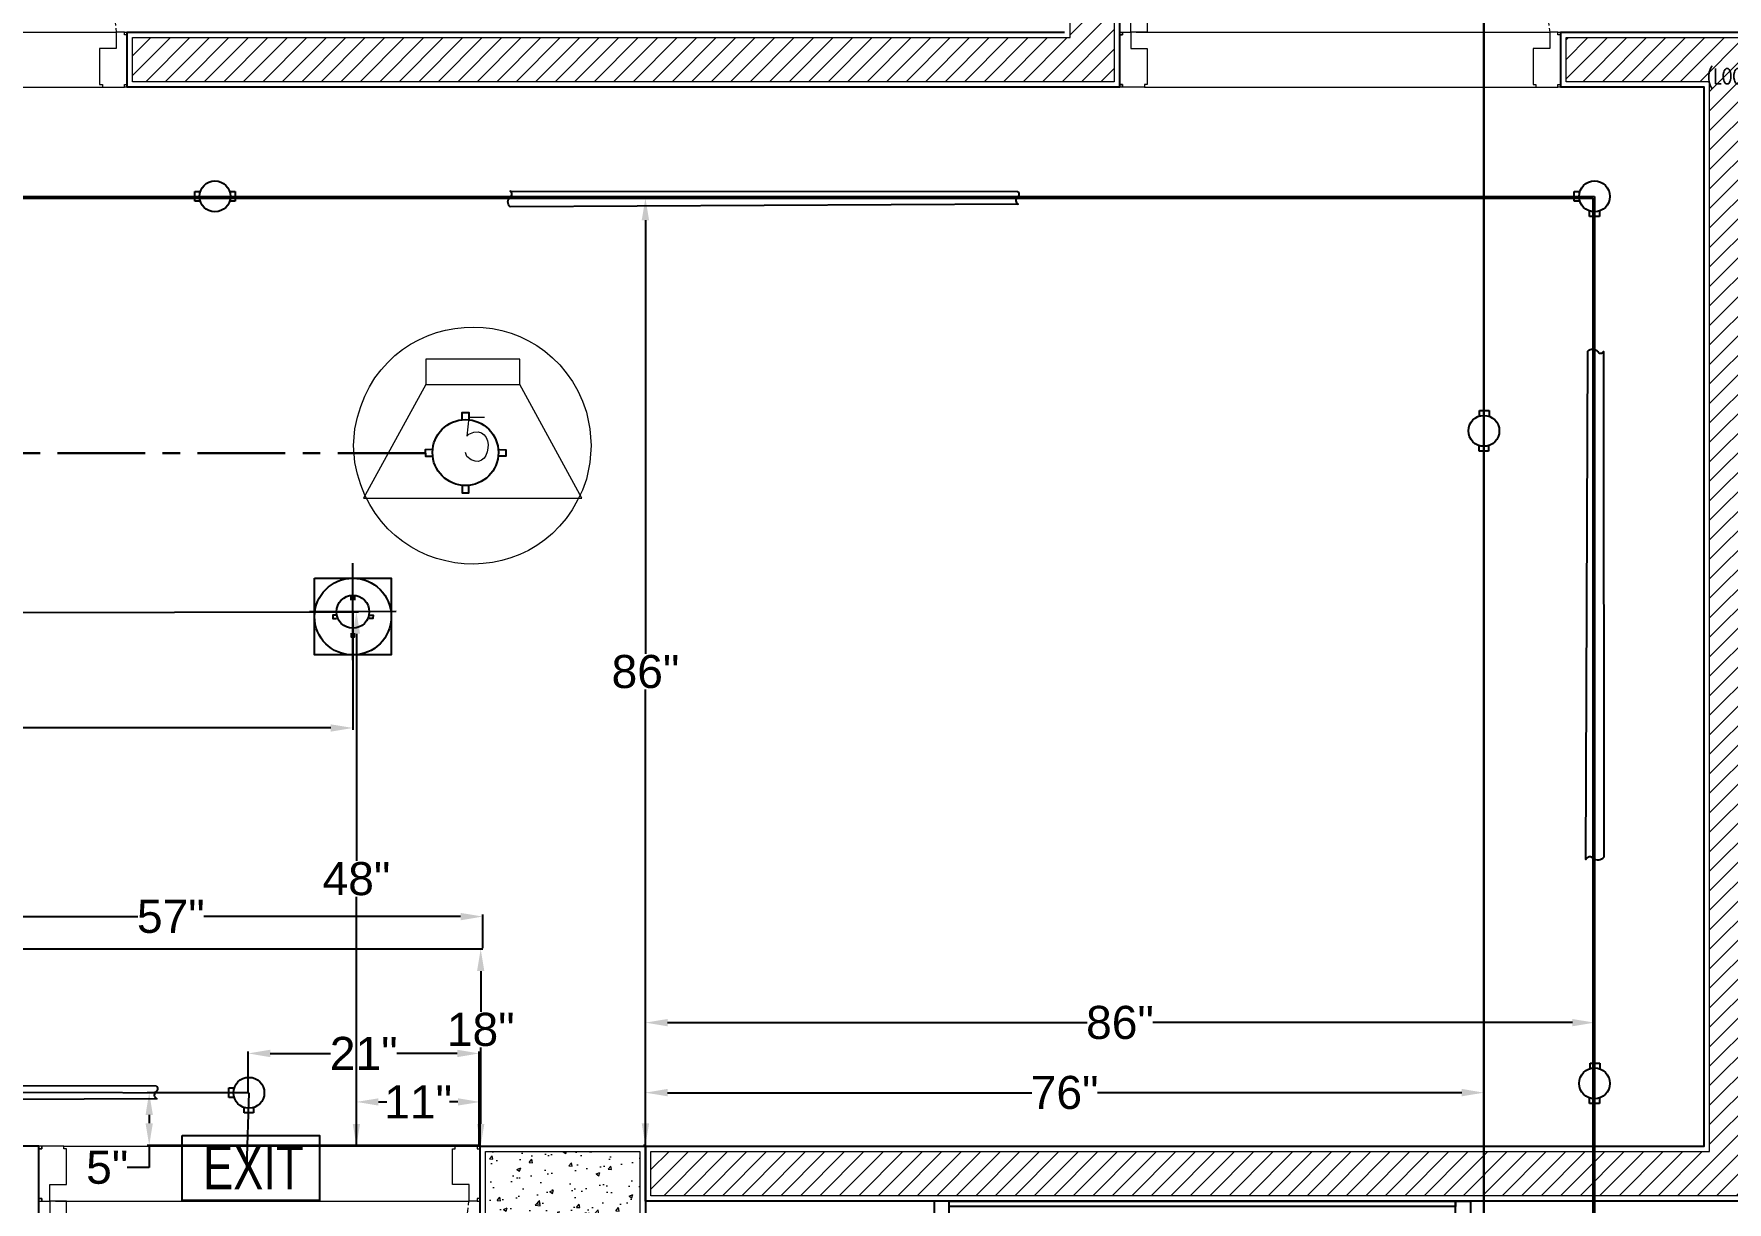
# Model space of a CAD drawing. Header units: inches. Extents: x 112 to 4169, y -2569 to 841.
# Drawn here: x 617.7 to 771.2, y -879.3 to -773.4 of the extents above; entities that cross this region are included whole.
import ezdxf

# ---------------------------------------------------------------- set-up
doc = ezdxf.new("R2010")
doc.units = ezdxf.units.IN
doc.header["$MEASUREMENT"] = 0
doc.linetypes.add('Bathroom _ King & Twin$0$CENTER', pattern=[50.8, 31.75, -6.35, 6.35, -6.35])
doc.linetypes.add('DASHED', pattern=[0.75, 0.5, -0.25])
doc.layers.get('Defpoints').update_dxf_attribs({"lineweight": 0})
for name, color, linetype in [('Cables', 7, 'Continuous'), ('Lights', 7, 'Continuous'), ('PVC Conduit and Circular Boxes', 7, 'Continuous'), ('wall 05', 253, 'Continuous')]:
    doc.layers.add(name, color=color, linetype=linetype)
for name, color, linetype, lineweight in [('COLUMN', 1, 'Continuous', 25), ('DOOR', 115, 'Continuous', 15), ('E-LAN', 6, 'Continuous', 30), ('HACTH', 8, 'Continuous', 9), ('Plaster Line', 254, 'Continuous', 15), ('Text', 252, 'Continuous', 15)]:
    doc.layers.add(name, color=color, linetype=linetype, lineweight=lineweight)
doc.styles.get("Standard").update_dxf_attribs({"font": 'arial.ttf'})
doc.styles.add('Swiss721', font='swisscl.ttf')
doc.styles.add('TAVE1', font='ROMANS.shx', dxfattribs={"width": 0.75})
doc.dimstyles.get("Standard").update_dxf_attribs({"dimtxt": 3, "dimasz": 2, "dimexe": 0.18, "dimexo": 0.0625, "dimgap": 0.09, "dimtad": 0, "dimtih": 1, "dimtoh": 1, "dimdec": 0, "dimzin": 0, "dimdsep": 46, "dimtxsty": 'Standard', "dimcen": 0.09, "dimclrd": 5, "dimadec": 0, "dimazin": 0, "dimtfac": 1, "dimtdec": 0, "dimtofl": 0, "dimtmove": 0, "dimatfit": 3, "dimfxl": 1, "dimtolj": 1, "dimtzin": 0, "dimarcsym": 0})

# ---------------------------------------------------------------- blocks, each defined once
blk = doc.blocks.new('C10X15')
at = {"layer": 'HACTH'}
h = blk.add_hatch(dxfattribs=at)
h.set_pattern_fill('AR-CONC', color=256, scale=0.5, style=0)
h.set_pattern_definition([(50, (0, 0), (3.58630091, -0.31376067), [0.375, -4.125]), (355, (0, 0), (-0.69375667, 3.76096067), [0.3, -3.3]), (100.4514, (0.299, -0.026), (2.89254691, 3.44719771), [0.31870095, -3.50571056]), (46.1842, (0, 1), (5.33620524, -0.82759507), [0.5625, -6.1875]), (96.6356, (0.4447, 0.931), (4.67331353, 4.87058935), [0.47805144, -5.258565]), (351.1842, (0, 1), (4.67330973, 4.870593), [0.45, -4.95]), (21, (0.5, 0.75), (2.98453526, -2.01309445), [0.375, -4.125]), (326, (0.5, 0.75), (1.21657666, 3.62575023), [0.3, -3.3]), (71.4514, (0.7487, 0.5822), (4.20111314, 1.61265248), [0.31870095, -3.50571056]), (37.5, (0, 0), (0.060799277, 1.66446927), [0, -3.26, 0, -3.35, 0, -3.3125]), (7.5, (0, 0), (1.315347687, 1.97205856), [0, -1.91, 0, -3.185, 0, -1.2625]), (327.5, (-1.115, 0), (2.66911218, -0.112774359), [0, -1.25, 0, -3.9, 0, -5.175]), (317.5, (-1.615, 0), (2.915930847, 0.50052491), [0, -1.625, 0, -2.59, 0, -3.675])])
h.paths.add_polyline_path([(88231.5, -6817.5), (88231.5, -6808.5), (88217.5, -6808.5), (88217.5, -6817.5)])
at = {"layer": 'COLUMN'}
blk.add_lwpolyline([(88217, -6808), (88232, -6808), (88232, -6818), (88217, -6818)], close=True, dxfattribs=at)
at = {"layer": 'Plaster Line'}
blk.add_lwpolyline([(88217.5, -6808.5), (88231.5, -6808.5), (88231.5, -6817.5), (88217.5, -6817.5)], close=True, dxfattribs=at)
blk = doc.blocks.new('A$C5AAA0143')
at = {"layer": 'Defpoints'}
for points in [[(-39.75, 5), (-40, 5), (-40, 4.75), (-39.75, 4.75)], [(0, 5), (-0.25, 5), (-0.25, 4.75), (0, 4.75)], [(-39.75, 0.25), (-40, 0.25), (-40, 0), (-39.75, 0)], [(0, 0.25), (-0.25, 0.25), (-0.25, 0), (0, 0)]]:
    blk.add_lwpolyline(points, close=True, dxfattribs=at)
at = {"layer": 'DOOR'}
for points in [[(-1.75, 10), (-2, 10), (-2, 11), (-2.5, 11), (-2.5, 5), (-1, 5), (-1, 11), (-1.5, 11), (-1.5, 10), (-1.75, 10), (-1.5, 10), (-1.5, 11), (-1, 11), (-1, 33.99), (-1.5, 33.99), (-1.5, 34.99), (-2, 34.99), (-2, 33.99), (-2.5, 33.99), (-2.5, 11), (-2.5, 39.99), (-1, 39.99), (-1, 33.99)], [(-39, 5), (-39, 3.5), (-37.5, 3.5), (-37.5, 0.25), (-37.75, 0.25), (-37.75, 0), (-39.75, 0), (-39.75, 0.25), (-40, 0.25), (-40, 4.75), (-39.75, 4.75), (-39.75, 5), (-39, 5)], [(-1, 5), (-1, 3.5), (-2.5, 3.5), (-2.5, 0.25), (-2.25, 0.25), (-2.25, 0), (-0.25, 0), (-0.25, 0.25), (0, 0.25), (0, 4.75), (-0.25, 4.75), (-0.25, 5), (-1, 5)]]:
    blk.add_lwpolyline(points, dxfattribs=at)
at = {"layer": 'DOOR', "linetype": 'DASHED', "lineweight": 0}
blk.add_arc((-0.49, 1.36), 38.68, 92.9729, 174.603, dxfattribs=at)
at = {"layer": 'HACTH', "lineweight": 0, "ltscale": 10}
for p, q in [((-1.5, 5), (-39, 5)), ((-2.25, 0), (-37.75, 0))]:
    blk.add_line(p, q, dxfattribs=at)
blk = doc.blocks.new('A$C63C712C3')
at = {"ltscale": 2}
for p, q in [((39.8, 42), (33.8, 42)), ((1230.6, 42), (1236.6, 42)), ((39.8, 15.9), (33.8, 15.9)), ((1230.6, 15.9), (1236.6, 15.9))]:
    blk.add_line(p, q, dxfattribs=at)
for points in [[(35.5, 102.6), (0, 102.6), (0, 0), (35.5, 0)], [(35.5, 102.6), (1235.5, 102.6), (1235.5, 90.2), (35.5, 90.2)], [(1235.5, 102.6), (1270.9, 102.6), (1270.9, 0), (1235.5, 0)], [(39.8, 47.6), (1230.6, 47.6), (1230.6, 10.1), (39.8, 10.1)]]:
    blk.add_lwpolyline(points, close=True, dxfattribs=at)
blk = doc.blocks.new('*D482')
at = {"color": 0, "lineweight": -2, "transparency": 16777216}
for p, q in [((673.12, -874.18), (673.12, -869.22)), ((749.15, -874.18), (749.15, -869.22))]:
    blk.add_line(p, q, dxfattribs=at)
at = {"color": 5, "lineweight": -2, "transparency": 16777216}
for p, q in [((675.12, -869.4), (708.16, -869.4)), ((747.15, -869.4), (714.1, -869.4))]:
    blk.add_line(p, q, dxfattribs=at)
at = {"color": 5, "transparency": 16777216}
for points in [[(675.12, -869.06), (675.12, -869.73), (673.12, -869.4)], [(747.15, -869.06), (747.15, -869.73), (749.15, -869.4)]]:
    blk.add_solid(points, dxfattribs=at)
at = {"layer": 'Defpoints', "color": 0, "transparency": 16777216}
for p in [(749.15, -869.4), (673.12, -874.24), (749.15, -874.24)]:
    blk.add_point(p, dxfattribs=at)
at = {"color": 0, "transparency": 16777216, "insert": (711.13, -869.4), "char_height": 3, "attachment_point": 5}
blk.add_mtext('\\A1;76"', dxfattribs=at)
blk = doc.blocks.new('*D483')
at = {"color": 0, "lineweight": -2, "transparency": 16777216}
for p, q in [((673.12, -869.34), (673.12, -862.87)), ((759.18, -868.5), (759.18, -862.87))]:
    blk.add_line(p, q, dxfattribs=at)
at = {"color": 5, "lineweight": -2, "transparency": 16777216}
for p, q in [((675.12, -863.05), (713.17, -863.05)), ((757.18, -863.05), (719.13, -863.05))]:
    blk.add_line(p, q, dxfattribs=at)
at = {"color": 5, "transparency": 16777216}
for points in [[(675.12, -862.72), (675.12, -863.38), (673.12, -863.05)], [(757.18, -862.72), (757.18, -863.38), (759.18, -863.05)]]:
    blk.add_solid(points, dxfattribs=at)
at = {"layer": 'Defpoints', "color": 0, "transparency": 16777216}
for p in [(759.18, -863.05), (759.18, -868.56), (673.12, -869.4)]:
    blk.add_point(p, dxfattribs=at)
at = {"color": 0, "transparency": 16777216, "insert": (716.15, -863.05), "char_height": 3, "attachment_point": 5}
blk.add_mtext('\\A1;86"', dxfattribs=at)
blk = doc.blocks.new('*D484')
at = {"color": 0, "lineweight": -2, "transparency": 16777216}
for p, q in [((660.82, -788.29), (673.3, -788.29)), ((673.05, -874.18), (672.94, -874.18))]:
    blk.add_line(p, q, dxfattribs=at)
at = {"color": 5, "lineweight": -2, "transparency": 16777216}
for p, q in [((673.12, -790.29), (673.12, -829.61)), ((673.12, -872.18), (673.12, -832.85))]:
    blk.add_line(p, q, dxfattribs=at)
at = {"color": 5, "transparency": 16777216}
for points in [[(672.78, -790.29), (673.45, -790.29), (673.12, -788.29)], [(672.78, -872.18), (673.45, -872.18), (673.12, -874.18)]]:
    blk.add_solid(points, dxfattribs=at)
at = {"layer": 'Defpoints', "color": 0, "transparency": 16777216}
for p in [(660.75, -788.29), (673.12, -788.29), (673.12, -874.18)]:
    blk.add_point(p, dxfattribs=at)
at = {"color": 0, "transparency": 16777216, "insert": (673.12, -831.23), "char_height": 3, "attachment_point": 5}
blk.add_mtext('\\A1;86"', dxfattribs=at)
blk = doc.blocks.new('*D485')
at = {"color": 0, "lineweight": -2, "transparency": 16777216}
for p, q in [((646.66, -825.79), (647.09, -825.79)), ((658.05, -874.24), (646.73, -874.24))]:
    blk.add_line(p, q, dxfattribs=at)
at = {"color": 5, "lineweight": -2, "transparency": 16777216}
for p, q in [((646.91, -827.79), (646.91, -848.39)), ((646.91, -872.24), (646.91, -851.63))]:
    blk.add_line(p, q, dxfattribs=at)
at = {"color": 5, "transparency": 16777216}
for points in [[(646.58, -827.79), (647.24, -827.79), (646.91, -825.79)], [(646.58, -872.24), (647.24, -872.24), (646.91, -874.24)]]:
    blk.add_solid(points, dxfattribs=at)
at = {"layer": 'Defpoints', "color": 0, "transparency": 16777216}
for p in [(646.59, -825.79), (646.91, -874.24), (658.12, -874.24)]:
    blk.add_point(p, dxfattribs=at)
at = {"color": 0, "transparency": 16777216, "insert": (646.91, -850.01), "char_height": 3, "attachment_point": 5}
blk.add_mtext('\\A1;48"', dxfattribs=at)
blk = doc.blocks.new('*D486')
at = {"color": 0, "lineweight": -2, "transparency": 16777216}
for p, q in [((646.91, -874.18), (646.91, -870.06)), ((658.12, -874.18), (658.12, -870.06))]:
    blk.add_line(p, q, dxfattribs=at)
at = {"color": 5, "lineweight": -2, "transparency": 16777216}
for p, q in [((648.91, -870.24), (649.67, -870.24)), ((656.12, -870.24), (655.35, -870.24))]:
    blk.add_line(p, q, dxfattribs=at)
at = {"color": 5, "transparency": 16777216}
for points in [[(648.91, -869.91), (648.91, -870.57), (646.91, -870.24)], [(656.12, -869.91), (656.12, -870.57), (658.12, -870.24)]]:
    blk.add_solid(points, dxfattribs=at)
at = {"layer": 'Defpoints', "color": 0, "transparency": 16777216}
for p in [(658.12, -870.24), (646.91, -874.24), (658.12, -874.24)]:
    blk.add_point(p, dxfattribs=at)
at = {"color": 0, "transparency": 16777216, "insert": (652.51, -870.24), "char_height": 3, "attachment_point": 5}
blk.add_mtext('\\A1;11"', dxfattribs=at)
blk = doc.blocks.new('*D487')
at = {"color": 0, "lineweight": -2, "transparency": 16777216}
for p, q in [((637.09, -869.41), (627.94, -869.41)), ((658.05, -874.18), (627.94, -874.18))]:
    blk.add_line(p, q, dxfattribs=at)
at = {"color": 5, "lineweight": -2, "transparency": 16777216}
for p, q in [((628.12, -871.41), (628.12, -872.18)), ((628.12, -874.18), (628.12, -876.18)), ((628.12, -876.18), (626.12, -876.18))]:
    blk.add_line(p, q, dxfattribs=at)
at = {"color": 5, "transparency": 16777216}
for points in [[(627.79, -871.41), (628.45, -871.41), (628.12, -869.41)], [(627.79, -872.18), (628.45, -872.18), (628.12, -874.18)]]:
    blk.add_solid(points, dxfattribs=at)
at = {"layer": 'Defpoints', "color": 0, "transparency": 16777216}
for p in [(637.16, -869.41), (628.12, -874.18), (658.12, -874.18)]:
    blk.add_point(p, dxfattribs=at)
at = {"color": 0, "transparency": 16777216, "insert": (624.31, -876.18), "char_height": 3, "attachment_point": 5}
blk.add_mtext('\\A1;5"', dxfattribs=at)
blk = doc.blocks.new('*D488')
at = {"color": 0, "lineweight": -2, "transparency": 16777216}
for p, q in [((637.09, -869.35), (637.09, -865.66)), ((658.05, -874.18), (658.05, -865.66))]:
    blk.add_line(p, q, dxfattribs=at)
at = {"color": 5, "lineweight": -2, "transparency": 16777216}
for p, q in [((639.09, -865.84), (644.57, -865.84)), ((656.05, -865.84), (650.58, -865.84))]:
    blk.add_line(p, q, dxfattribs=at)
at = {"color": 5, "transparency": 16777216}
for points in [[(639.09, -865.51), (639.09, -866.18), (637.09, -865.84)], [(656.05, -865.51), (656.05, -866.18), (658.05, -865.84)]]:
    blk.add_solid(points, dxfattribs=at)
at = {"layer": 'Defpoints', "color": 0, "transparency": 16777216}
for p in [(637.09, -865.84), (637.09, -869.41), (658.05, -874.24)]:
    blk.add_point(p, dxfattribs=at)
at = {"color": 0, "transparency": 16777216, "insert": (647.57, -865.84), "char_height": 3, "attachment_point": 5}
blk.add_mtext('\\A1;21"', dxfattribs=at)
blk = doc.blocks.new('*D489')
at = {"color": 0, "lineweight": -2, "transparency": 16777216}
for p, q in [((601.8, -856.37), (658.36, -856.37)), ((658.18, -874.24), (658.36, -874.24))]:
    blk.add_line(p, q, dxfattribs=at)
at = {"color": 5, "lineweight": -2, "transparency": 16777216}
for p, q in [((658.18, -858.37), (658.18, -862.06)), ((658.18, -872.24), (658.18, -865.3))]:
    blk.add_line(p, q, dxfattribs=at)
at = {"color": 5, "transparency": 16777216}
for points in [[(657.85, -858.37), (658.51, -858.37), (658.18, -856.37)], [(657.85, -872.24), (658.51, -872.24), (658.18, -874.24)]]:
    blk.add_solid(points, dxfattribs=at)
at = {"layer": 'Defpoints', "color": 0, "transparency": 16777216}
for p in [(601.74, -856.37), (658.12, -874.24), (658.18, -874.24)]:
    blk.add_point(p, dxfattribs=at)
at = {"color": 0, "transparency": 16777216, "insert": (658.18, -863.68), "char_height": 3, "attachment_point": 5}
blk.add_mtext('\\A1;18"', dxfattribs=at)
blk = doc.blocks.new('*D490')
at = {"color": 0, "lineweight": -2, "transparency": 16777216}
for p, q in [((601.8, -856.3), (601.8, -853.25)), ((658.36, -856.3), (658.36, -853.25))]:
    blk.add_line(p, q, dxfattribs=at)
at = {"color": 5, "lineweight": -2, "transparency": 16777216}
for p, q in [((603.8, -853.43), (627.1, -853.43)), ((656.36, -853.43), (633.06, -853.43))]:
    blk.add_line(p, q, dxfattribs=at)
at = {"color": 5, "transparency": 16777216}
for points in [[(603.8, -853.1), (603.8, -853.77), (601.8, -853.43)], [(656.36, -853.1), (656.36, -853.77), (658.36, -853.43)]]:
    blk.add_solid(points, dxfattribs=at)
at = {"layer": 'Defpoints', "color": 0, "transparency": 16777216}
for p in [(601.8, -853.43), (601.8, -856.37), (658.36, -856.37)]:
    blk.add_point(p, dxfattribs=at)
at = {"color": 0, "transparency": 16777216, "insert": (630.08, -853.43), "char_height": 3, "attachment_point": 5}
blk.add_mtext('\\A1;57"', dxfattribs=at)
blk = doc.blocks.new('*D495')
at = {"color": 0, "lineweight": -2, "transparency": 16777216}
for p, q in [((646.59, -825.85), (646.59, -836.51)), ((526.59, -826.3), (526.59, -836.51))]:
    blk.add_line(p, q, dxfattribs=at)
at = {"color": 5, "lineweight": -2, "transparency": 16777216}
for p, q in [((528.59, -836.33), (582.59, -836.33)), ((644.59, -836.33), (590.6, -836.33))]:
    blk.add_line(p, q, dxfattribs=at)
at = {"color": 5, "transparency": 16777216}
for points in [[(528.59, -836), (528.59, -836.66), (526.59, -836.33)], [(644.59, -836), (644.59, -836.66), (646.59, -836.33)]]:
    blk.add_solid(points, dxfattribs=at)
at = {"layer": 'Defpoints', "color": 0, "transparency": 16777216}
for p in [(646.59, -825.79), (526.59, -826.23), (646.59, -836.33)]:
    blk.add_point(p, dxfattribs=at)
at = {"color": 0, "transparency": 16777216, "insert": (586.59, -836.33), "char_height": 3, "attachment_point": 5}
blk.add_mtext('\\A1;120"', dxfattribs=at)

msp = doc.modelspace()

# ---------------------------------------------------------------- hatches: boundary and pattern name
at = {"layer": 'HACTH'}
h = msp.add_hatch(dxfattribs=at)
h.set_pattern_fill('ANSI31', color=256, scale=10, style=0)
h.set_pattern_definition([(45, (-121864.2342, -172383.6424), (-0.8838834765, 0.8838834765), [])])
h.paths.add_polyline_path([(673.62, -670.74), (673.62, -674.74), (711.62, -674.74), (711.62, -773.73), (626.62, -773.73), (626.62, -777.73), (710.62, -777.73), (715.62, -777.73), (715.62, -674.74), (732.62, -674.74), (732.62, -670.74)])
h = msp.add_hatch(dxfattribs=at)
h.set_pattern_fill('ANSI31', color=256, scale=10, style=0)
h.set_pattern_definition([(45, (-121864.7342, -172383.6424), (-0.8838834765, 0.8838834765), [])])
h.paths.add_polyline_path([(834.62, -777.73), (834.62, -789.74), (838.62, -789.74), (838.62, -754.74), (834.62, -754.74), (834.62, -773.73), (756.62, -773.73), (756.62, -777.73), (769.62, -777.73), (769.62, -874.74), (673.62, -874.74), (673.62, -878.74), (773.62, -878.74), (773.62, -777.73)])

# ---------------------------------------------------------------- linework, layer by layer
at = {"lineweight": 15}
for points in [[(653.2, -802.9), (653.2, -805.18), (647.56, -815.5), (667.36, -815.5)], [(661.72, -802.9), (653.2, -802.9)], [(653.2, -805.18), (661.72, -805.18), (661.72, -802.9)], [(667.36, -815.5), (661.72, -805.18)]]:
    msp.add_lwpolyline(points, dxfattribs=at)
for points in [[(656.5, -808.39), (656.5, -807.71), (657.1, -807.71), (657.1, -808.39)], [(653.83, -811.09), (653.15, -811.1), (653.16, -811.69), (653.83, -811.69)], [(659.77, -811.09), (660.45, -811.1), (660.45, -811.69), (659.77, -811.69)], [(656.5, -814.33), (656.5, -815.01), (657.1, -815.01), (657.1, -814.33)], [(646.44, -824.75), (646.44, -824.41), (646.74, -824.41), (646.74, -824.75)], [(645.11, -826.1), (644.77, -826.1), (644.77, -826.4), (645.11, -826.4)], [(648.08, -826.1), (648.42, -826.1), (648.41, -826.4), (648.08, -826.4)], [(646.44, -827.72), (646.44, -828.06), (646.74, -828.06), (646.74, -827.72)]]:
    msp.add_lwpolyline(points)
at = {"color": 4}
msp.add_lwpolyline([(631.1, -873.27), (643.57, -873.27), (643.57, -879.19), (631.1, -879.19)], close=True, dxfattribs=at)
for centre, radius in [((656.8, -811.36), 2.99), ((646.59, -825.79), 1.49)]:
    msp.add_circle(centre, radius)
at = {"lineweight": 15}
for points, knots in [([(668.2, -810.7), (668.2, -810.7), (668.08, -809.2), (668.08, -809.2), (668.08, -809.2), (667.78, -807.7), (667.78, -807.7), (664.25, -796.65), (648.74, -797.72), (646.78, -809.2), (646.78, -809.2), (646.66, -810.7), (646.66, -810.7), (646.66, -810.7), (646.78, -812.26), (646.78, -812.26), (648.83, -823.73), (664.17, -824.76), (667.78, -813.76), (667.78, -813.76), (668.08, -812.26), (668.08, -812.26), (668.08, -812.26), (668.2, -810.7), (668.2, -810.7)], [0, 0, 0, 0, 1, 1, 1, 2, 2, 2, 3, 3, 3, 4, 4, 4, 5, 5, 5, 6, 6, 6, 7, 7, 7, 8, 8, 8, 8]), ([(658.54, -808.18), (658.54, -808.18), (657.1, -808.18), (657.1, -808.18), (657.1, -808.18), (656.92, -809.86), (656.92, -809.86), (656.92, -809.86), (657.1, -809.68), (657.1, -809.68), (659.75, -808.4), (659.15, -813.7), (656.92, -811.72), (656.92, -811.72), (656.8, -811.36), (656.8, -811.36)], [0, 0, 0, 0, 1, 1, 1, 2, 2, 2, 3, 3, 3, 4, 4, 4, 5, 5, 5, 5])]:
    msp.add_open_spline(points, degree=3, knots=knots, dxfattribs=at)
at = {"layer": 'Cables', "color": 192, "lineweight": 30}
for p, q in [((749.16, -766.43), (749.15, -774.89)), ((749.15, -993), (749.15, -773.62))]:
    msp.add_line(p, q, dxfattribs=at)
at = {"layer": 'Cables', "color": 1}
for p, q in [((367.75, -788.29), (759.04, -788.29)), ((759.04, -788.29), (759.04, -882.17))]:
    msp.add_line(p, q, dxfattribs=at)
at = {"layer": 'Cables', "color": 142}
for p, q in [((368.2, -788.13), (759.18, -788.13)), ((759.18, -788.13), (759.18, -882.76))]:
    msp.add_line(p, q, dxfattribs=at)
at = {"layer": 'Cables', "color": 136, "linetype": 'Bathroom _ King & Twin$0$CENTER', "lineweight": 30, "ltscale": 0.25}
msp.add_line((653.15, -811.4), (483.98, -811.4), dxfattribs=at)
at = {"layer": 'Cables', "color": 3}
msp.add_line((405.75, -826.2), (646.59, -825.79), dxfattribs=at)
at = {"layer": 'Cables', "color": 6}
for p, q in [((566.09, -869.25), (637.16, -869.41)), ((637.16, -869.41), (636.94, -876.11))]:
    msp.add_line(p, q, dxfattribs=at)
at = {"layer": 'Lights', "color": 40}
for p, q in [((646.6, -830.17), (646.59, -821.4)), ((650.53, -825.78), (642.65, -825.79))]:
    msp.add_line(p, q, dxfattribs=at)
at = {"layer": 'Lights'}
msp.add_lwpolyline([(643.12, -822.76), (650.07, -822.76), (650.07, -829.71), (643.12, -829.71)], close=True, dxfattribs=at)
msp.add_circle((646.59, -826.23), 3.48, dxfattribs=at)
at = {"layer": 'Plaster Line'}
for points in [[(711.62, -773.73), (711.62, -674.74), (673.62, -674.74), (673.62, -670.74), (732.62, -670.74), (732.62, -674.74), (715.62, -674.74), (715.62, -777.73), (710.62, -777.73)], [(710.62, -777.73), (626.62, -777.73), (626.62, -773.73), (711.62, -773.73)]]:
    msp.add_lwpolyline(points, dxfattribs=at)
msp.add_lwpolyline([(834.62, -777.73), (773.62, -777.73), (773.62, -878.74), (673.62, -878.74), (673.62, -874.74), (769.62, -874.74), (769.62, -777.73), (756.62, -777.73), (756.62, -773.73), (834.62, -773.73), (834.62, -754.74), (838.62, -754.74), (838.62, -789.74), (834.62, -789.74), (834.62, -777.73)], close=True, dxfattribs=at)
at = {"layer": 'PVC Conduit and Circular Boxes'}
for p, q in [((632.26, -788.57), (632.26, -787.69)), ((632.26, -787.69), (632.75, -787.69)), ((635.41, -787.69), (635.91, -787.69)), ((635.91, -787.69), (635.91, -788.57)), ((757.35, -788.57), (757.35, -787.69)), ((757.35, -787.69), (757.85, -787.69)), ((632.75, -788.57), (632.26, -788.57)), ((635.91, -788.57), (635.41, -788.57)), ((757.85, -788.57), (757.35, -788.57)), ((758.74, -789.95), (758.74, -789.46)), ((759.62, -789.95), (758.74, -789.95)), ((759.62, -789.46), (759.62, -789.95)), ((748.75, -808.05), (748.75, -807.55)), ((748.75, -807.55), (749.62, -807.55)), ((749.62, -807.55), (749.63, -808.08)), ((748.71, -811.22), (748.71, -810.72)), ((749.58, -810.72), (749.58, -811.22)), ((749.58, -811.22), (748.71, -811.22)), ((758.78, -867.22), (758.78, -866.72)), ((758.78, -866.72), (759.66, -866.72)), ((759.66, -866.72), (759.66, -867.25)), ((635.33, -869.85), (635.33, -868.97)), ((635.33, -868.97), (635.83, -868.97)), ((635.83, -869.85), (635.33, -869.85)), ((758.74, -870.39), (758.74, -869.89)), ((759.62, -870.39), (758.74, -870.39)), ((759.62, -869.89), (759.62, -870.39)), ((636.72, -871.24), (636.72, -870.74)), ((637.59, -871.24), (636.72, -871.24)), ((637.59, -870.74), (637.59, -871.24))]:
    msp.add_line(p, q, dxfattribs=at)
for points in [[(706.85, -787.67, -0.56347), (706.85, -788.18, 0.571886), (706.93, -788.84), (660.85, -789.07, -0.456322), (660.85, -788.18, 0.605884), (660.85, -787.65)], [(760.03, -848.04, -0.424763), (759.06, -848.18, 0.571886), (758.39, -848.25), (758.58, -802.17, -0.456322), (759.47, -802.18, 0.605884), (759.99, -802.19)], [(628.74, -868.78, -0.56347), (628.74, -869.28, 0.571886), (628.81, -869.95), (582.74, -870.18, -0.456322), (582.74, -869.28, 0.605884), (582.74, -868.76)]]:
    msp.add_lwpolyline(points, format="xyb", close=True, dxfattribs=at)
for centre in [(634.08, -788.13), (759.18, -788.13), (749.15, -809.39), (759.18, -868.56), (637.16, -869.41)]:
    msp.add_circle(centre, 1.4, dxfattribs=at)
at = {"layer": 'wall 05'}
for points in [[(716.12, -675.24), (716.12, -778.23), (711.12, -778.23), (711.12, -778.2)], [(711.12, -778.23), (626.12, -778.23), (626.12, -773.23), (711.12, -773.23)], [(834.12, -778.23), (774.12, -778.23), (774.12, -879.24), (673.12, -879.24), (673.12, -874.24), (769.12, -874.24), (769.12, -778.23), (756.12, -778.23), (756.12, -773.23), (834.12, -773.23)]]:
    msp.add_lwpolyline(points, dxfattribs=at)
msp.add_lwpolyline([(618.12, -874.24), (598.12, -874.24), (598.12, -879.24), (613.12, -879.24), (613.12, -1049.24), (591.12, -1049.24), (591.12, -1054.24), (658.12, -1054.24), (658.12, -1049.24), (618.12, -1049.24)], close=True, dxfattribs=at)

# ---------------------------------------------------------------- block references
at = {"layer": 'HACTH', "xscale": -1}
for p in [(586.12, -778.23), (716.12, -778.23)]:
    msp.add_blockref('A$C5AAA0143', p, dxfattribs=at)
at = {"layer": 'HACTH', "rotation": 180}
msp.add_blockref('A$C5AAA0143', (618.12, -874.24), dxfattribs=at)
msp.add_blockref('A$C5AAA0143', (618.12, -874.24), dxfattribs=at)
at = {"layer": 'HACTH'}
msp.add_blockref('C10X15', (-87558.88, 5933.76), dxfattribs=at)
at = {"layer": 'Lights', "lineweight": 0, "xscale": 0.03825769670308159, "yscale": 0.03825769671356965, "zscale": 0.03825769671681735}
msp.add_blockref('A$C63C712C3', (699.31, -883.16), dxfattribs=at)

# ---------------------------------------------------------------- texts
at = {"layer": 'E-LAN', "lineweight": 0, "style": 'TAVE1', "width": 0.75}
msp.add_text('(LOCAL AREA NETWORK)', height=1.3659, dxfattribs=at).set_placement((769.36, -777.91))
at = {"layer": 'Text', "color": 4, "insert": (637.56, -874.17), "char_height": 4, "width": 31.3151, "attachment_point": 2, "style": 'Swiss721'}
msp.add_mtext('EXIT ', dxfattribs=at)

# ---------------------------------------------------------------- dimensions: what is measured, and where the dimension line sits
for base, p1, p2, picture, middle in [((673.12, -788.29), (673.12, -874.18), (660.75, -788.29), '*D484', (673.12, -831.23)), ((646.91, -874.24), (646.59, -825.79), (658.12, -874.24), '*D485', (646.91, -850.01)), ((628.12, -874.18), (637.16, -869.41), (658.12, -874.18), '*D487', (624.31, -876.18))]:
    dim = msp.add_linear_dim(base=base, p1=p1, p2=p2, angle=90, dimstyle='Standard', override={"dimpost": '"'})
    dim.commit()
    dim.dimension.update_dxf_attribs({"geometry": picture, "text_midpoint": middle})
for base, p1, p2, picture, middle in [((646.59, -836.33), (526.59, -826.23), (646.59, -825.79), '*D495', (586.59, -836.33)), ((601.8, -853.43), (658.36, -856.37), (601.8, -856.37), '*D490', (630.08, -853.43)), ((759.18, -863.05), (673.12, -869.4), (759.18, -868.56), '*D483', (716.15, -863.05)), ((637.09, -865.84), (658.05, -874.24), (637.09, -869.41), '*D488', (647.57, -865.84)), ((749.15, -869.4), (673.12, -874.24), (749.15, -874.24), '*D482', (711.13, -869.4)), ((658.12, -870.24), (646.91, -874.24), (658.12, -874.24), '*D486', (652.51, -870.24))]:
    dim = msp.add_linear_dim(base=base, p1=p1, p2=p2, dimstyle='Standard', override={"dimpost": '"'})
    dim.commit()
    dim.dimension.update_dxf_attribs({"geometry": picture, "text_midpoint": middle})
dim = msp.add_linear_dim(base=(658.18, -874.24), p1=(601.74, -856.37), p2=(658.12, -874.24), angle=90, dimstyle='Standard', override={"dimpost": '"'})
dim.commit()
dim.dimension.update_dxf_attribs({"geometry": '*D489', "text_midpoint": (658.18, -863.68), "dimtype": 160})

doc.saveas('drawing.dxf')
